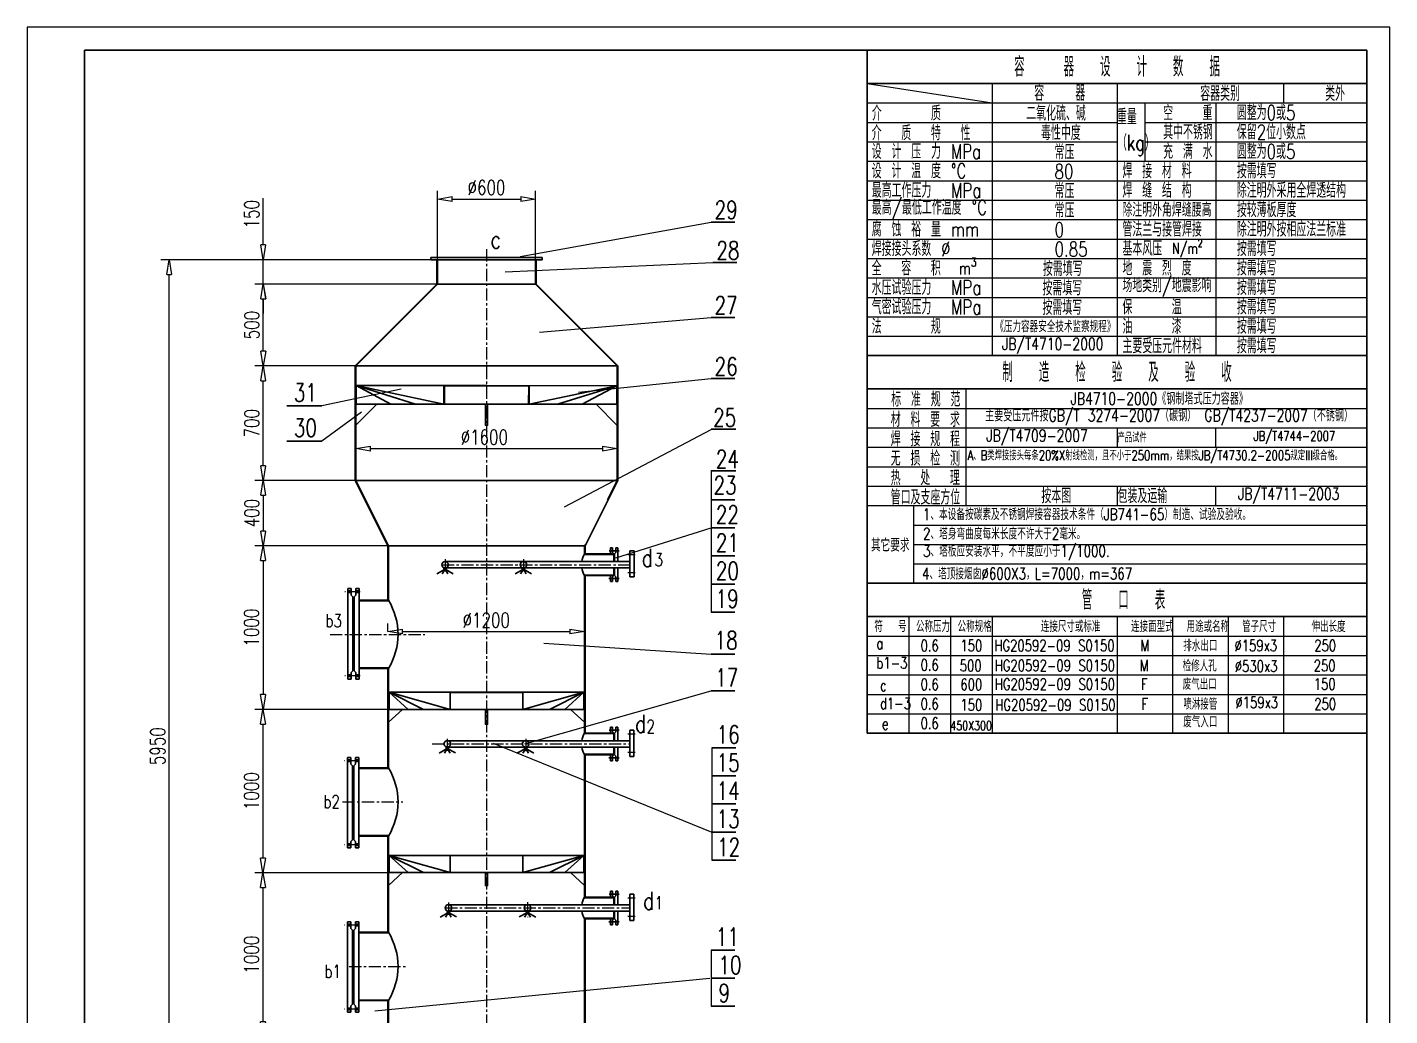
# Model space of a CAD drawing. Header units: inches. Extents: x -49906 to 274435, y 31852 to 49661.
# Drawn here: x 112765 to 121101, y 38021 to 44065 of the extents above; entities that cross this region are included whole.
import ezdxf
from ezdxf.enums import TextEntityAlignment as Align

# ---------------------------------------------------------------- set-up
doc = ezdxf.new("R2010")
doc.units = ezdxf.units.IN
doc.header["$LTSCALE"] = 60
doc.header["$MEASUREMENT"] = 0
doc.linetypes.add('CENTER', pattern=[2, 1.25, -0.25, 0.25, -0.25])
for name, color, linetype in [('cen', 1, 'CENTER'), ('文字', 3, 'Continuous'), ('细实线', 7, 'Continuous')]:
    doc.layers.add(name, color=color, linetype=linetype)
doc.layers.add('粗实线', color=7, linetype='Continuous', lineweight=30)
doc.styles.get("Standard").update_dxf_attribs({"font": 'txt.shx', "width": 0.75, "bigfont": 'hztxt.shx'})
doc.styles.add('中文', font='txt.shx', dxfattribs={"width": 0.75, "bigfont": 'gbcbig.shx'})
doc.dimstyles.new('ST1-1', dxfattribs={"dimtxt": 90, "dimasz": 90, "dimexe": 50, "dimexo": 0, "dimgap": 25, "dimtad": 1, "dimtxsty": 'Standard', "dimblk": 'CLOSEDBLANK', "dimcen": 3, "dimadec": 0, "dimazin": 0, "dimtfac": 1, "dimtmove": 0, "dimatfit": 3, "dimfxl": 1, "dimarcsym": 1})

# ---------------------------------------------------------------- blocks, each defined once
blk = doc.blocks.new('_CLOSEDBLANK')
at = {"color": 0, "linetype": 'ByBlock'}
for p, q in [((-1, 0.167), (0, 0)), ((-1, 0.167), (-1, -0.167)), ((0, 0), (-1, -0.167))]:
    blk.add_line(p, q, dxfattribs=at)
blk = doc.blocks.new('*D313')
at = {"layer": 'Defpoints', "color": 0}
for p in [(114207.9, 42644.1), (115274.5, 42644.1), (115274.5, 42494.1)]:
    blk.add_point(p, dxfattribs=at)
at = {"layer": '细实线', "color": 0, "lineweight": -2}
for p, q in [((114207.9, 42734.1), (114207.9, 43020.4)), ((115274.5, 42644.1), (114157.9, 42644.1)), ((114207.9, 42494.1), (114207.9, 42644.1)), ((115274.5, 42494.1), (114157.9, 42494.1)), ((114207.9, 42404.1), (114207.9, 42314.1))]:
    blk.add_line(p, q, dxfattribs=at)
at = {"layer": '细实线', "color": 0, "lineweight": -2, "xscale": 90, "yscale": 90, "zscale": 90}
for p, rotation in [((114207.9, 42644.1), 270), ((114207.9, 42494.1), 90)]:
    blk.add_blockref('_CLOSEDBLANK', p, dxfattribs=dict(at, rotation=rotation))
at = {"layer": '细实线', "color": 0, "insert": (114137.9, 42922.3), "char_height": 90, "attachment_point": 5, "rotation": 90, "style": '中文'}
blk.add_mtext('150', dxfattribs=at)
blk = doc.blocks.new('*D314')
at = {"layer": 'Defpoints', "color": 0}
for p in [(114208.1, 41994.1), (114774.5, 41994.1), (114774.5, 41294.1)]:
    blk.add_point(p, dxfattribs=at)
at = {"layer": '细实线', "color": 0, "lineweight": -2}
for p, q in [((114774.5, 41994.1), (114158.1, 41994.1)), ((114208.1, 41384.1), (114208.1, 41904.1)), ((114774.5, 41294.1), (114158.1, 41294.1))]:
    blk.add_line(p, q, dxfattribs=at)
at = {"layer": '细实线', "color": 0, "lineweight": -2, "xscale": 90, "yscale": 90, "zscale": 90}
for p, rotation in [((114208.1, 41994.1), 90), ((114208.1, 41294.1), 270)]:
    blk.add_blockref('_CLOSEDBLANK', p, dxfattribs=dict(at, rotation=rotation))
at = {"layer": '细实线', "color": 0, "insert": (114138.1, 41644.1), "char_height": 90, "attachment_point": 5, "rotation": 90, "style": '中文'}
blk.add_mtext('700', dxfattribs=at)
blk = doc.blocks.new('*D315')
at = {"layer": 'Defpoints', "color": 0}
for p in [(114974.5, 40894.1), (114207.4, 39894.1), (114974.5, 39894.1)]:
    blk.add_point(p, dxfattribs=at)
at = {"layer": '细实线', "color": 0, "lineweight": -2}
for p, q in [((114974.5, 40894.1), (114157.4, 40894.1)), ((114207.4, 40804.1), (114207.4, 39984.1)), ((114974.5, 39894.1), (114157.4, 39894.1))]:
    blk.add_line(p, q, dxfattribs=at)
at = {"layer": '细实线', "color": 0, "lineweight": -2, "xscale": 90, "yscale": 90, "zscale": 90}
for p, rotation in [((114207.4, 40894.1), 90), ((114207.4, 39894.1), 270)]:
    blk.add_blockref('_CLOSEDBLANK', p, dxfattribs=dict(at, rotation=rotation))
at = {"layer": '细实线', "color": 0, "insert": (114137.4, 40394.1), "char_height": 90, "attachment_point": 5, "rotation": 90, "style": '中文'}
blk.add_mtext('1000', dxfattribs=at)
blk = doc.blocks.new('*D293')
at = {"layer": 'Defpoints', "color": 0}
for p in [(114774.5, 41294.1), (114208.1, 40894.1), (114774.5, 40894.1)]:
    blk.add_point(p, dxfattribs=at)
at = {"layer": '细实线', "color": 0, "lineweight": -2}
for p, q in [((114774.5, 41294.1), (114158.1, 41294.1)), ((114208.1, 41204.1), (114208.1, 40984.1)), ((114774.5, 40894.1), (114158.1, 40894.1))]:
    blk.add_line(p, q, dxfattribs=at)
at = {"layer": '细实线', "color": 0, "lineweight": -2, "xscale": 90, "yscale": 90, "zscale": 90}
for p, rotation in [((114208.1, 41294.1), 90), ((114208.1, 40894.1), 270)]:
    blk.add_blockref('_CLOSEDBLANK', p, dxfattribs=dict(at, rotation=rotation))
at = {"layer": '细实线', "color": 0, "insert": (114138.1, 41094.1), "char_height": 90, "attachment_point": 5, "rotation": 90, "style": '中文'}
blk.add_mtext('400', dxfattribs=at)
blk = doc.blocks.new('*D294')
at = {"layer": 'Defpoints', "color": 0}
for p in [(114208.6, 42494.1), (115274.5, 42494.1), (114774.5, 41994.1)]:
    blk.add_point(p, dxfattribs=at)
at = {"layer": '细实线', "color": 0, "lineweight": -2}
for p, q in [((115274.5, 42494.1), (114158.6, 42494.1)), ((114208.6, 42084.1), (114208.6, 42404.1)), ((114774.5, 41994.1), (114158.6, 41994.1))]:
    blk.add_line(p, q, dxfattribs=at)
at = {"layer": '细实线', "color": 0, "lineweight": -2, "xscale": 90, "yscale": 90, "zscale": 90}
for p, rotation in [((114208.6, 42494.1), 90), ((114208.6, 41994.1), 270)]:
    blk.add_blockref('_CLOSEDBLANK', p, dxfattribs=dict(at, rotation=rotation))
at = {"layer": '细实线', "color": 0, "insert": (114138.6, 42244.1), "char_height": 90, "attachment_point": 5, "rotation": 90, "style": '中文'}
blk.add_mtext('500', dxfattribs=at)
blk = doc.blocks.new('*D316')
at = {"layer": 'Defpoints', "color": 0}
for p in [(114974.5, 39894.1), (114206.9, 38894.1), (114974.5, 38894.1)]:
    blk.add_point(p, dxfattribs=at)
at = {"layer": '细实线', "color": 0, "lineweight": -2}
for p, q in [((114974.5, 39894.1), (114156.9, 39894.1)), ((114206.9, 39804.1), (114206.9, 38984.1)), ((114974.5, 38894.1), (114156.9, 38894.1))]:
    blk.add_line(p, q, dxfattribs=at)
at = {"layer": '细实线', "color": 0, "lineweight": -2, "xscale": 90, "yscale": 90, "zscale": 90}
for p, rotation in [((114206.9, 39894.1), 90), ((114206.9, 38894.1), 270)]:
    blk.add_blockref('_CLOSEDBLANK', p, dxfattribs=dict(at, rotation=rotation))
at = {"layer": '细实线', "color": 0, "insert": (114136.9, 39394.1), "char_height": 90, "attachment_point": 5, "rotation": 90, "style": '中文'}
blk.add_mtext('1000', dxfattribs=at)
blk = doc.blocks.new('*D295')
at = {"layer": 'Defpoints', "color": 0}
for p in [(114974.5, 38894.1), (114206.9, 37894.1), (114206.9, 37894.1)]:
    blk.add_point(p, dxfattribs=at)
at = {"layer": '细实线', "color": 0, "lineweight": -2}
for p, q in [((114974.5, 38894.1), (114156.9, 38894.1)), ((114206.9, 38804.1), (114206.9, 37984.1)), ((114206.9, 37894.1), (114156.9, 37894.1))]:
    blk.add_line(p, q, dxfattribs=at)
at = {"layer": '细实线', "color": 0, "lineweight": -2, "xscale": 90, "yscale": 90, "zscale": 90}
for p, rotation in [((114206.9, 38894.1), 90), ((114206.9, 37894.1), 270)]:
    blk.add_blockref('_CLOSEDBLANK', p, dxfattribs=dict(at, rotation=rotation))
at = {"layer": '细实线', "color": 0, "insert": (114136.9, 38394.1), "char_height": 90, "attachment_point": 5, "rotation": 90, "style": '中文'}
blk.add_mtext('1000', dxfattribs=at)
blk = doc.blocks.new('*D297')
at = {"layer": 'Defpoints', "color": 0}
for p in [(113632.8, 42644.1), (114974.5, 42644.1), (114974.5, 36694.1)]:
    blk.add_point(p, dxfattribs=at)
at = {"layer": '细实线', "color": 0, "lineweight": -2}
for p, q in [((114974.5, 42644.1), (113582.8, 42644.1)), ((113632.8, 36784.1), (113632.8, 42554.1)), ((114974.5, 36694.1), (113582.8, 36694.1))]:
    blk.add_line(p, q, dxfattribs=at)
at = {"layer": '细实线', "color": 0, "lineweight": -2, "xscale": 90, "yscale": 90, "zscale": 90}
for p, rotation in [((113632.8, 42644.1), 90), ((113632.8, 36694.1), 270)]:
    blk.add_blockref('_CLOSEDBLANK', p, dxfattribs=dict(at, rotation=rotation))
at = {"layer": '细实线', "color": 0, "insert": (113562.8, 39669.1), "char_height": 90, "attachment_point": 5, "rotation": 90, "style": '中文'}
blk.add_mtext('5950', dxfattribs=at)
blk = doc.blocks.new('*D310')
at = {"layer": 'Defpoints', "color": 0}
for p in [(115874.5, 43014.8), (115274.5, 42494.1), (115874.5, 42494.1)]:
    blk.add_point(p, dxfattribs=at)
at = {"layer": '细实线', "color": 0, "lineweight": -2}
for p, q in [((115274.5, 42494.1), (115274.5, 43064.8)), ((115364.5, 43014.8), (115784.5, 43014.8)), ((115874.5, 42494.1), (115874.5, 43064.8))]:
    blk.add_line(p, q, dxfattribs=at)
at = {"layer": '细实线', "color": 0, "lineweight": -2, "xscale": 90, "yscale": 90, "zscale": 90, "rotation": 180}
blk.add_blockref('_CLOSEDBLANK', (115274.5, 43014.8), dxfattribs=at)
at = {"layer": '细实线', "color": 0, "lineweight": -2, "xscale": 90, "yscale": 90, "zscale": 90}
blk.add_blockref('_CLOSEDBLANK', (115874.5, 43014.8), dxfattribs=at)
at = {"layer": '细实线', "color": 0, "insert": (115574.5, 43084.8), "char_height": 90, "attachment_point": 5, "style": '中文'}
blk.add_mtext('%%C600', dxfattribs=at)
blk = doc.blocks.new('*D311')
at = {"layer": 'Defpoints', "color": 0}
for p in [(114774.5, 41994.1), (116374.5, 41994.1), (116374.5, 41489)]:
    blk.add_point(p, dxfattribs=at)
at = {"layer": '细实线', "color": 0, "lineweight": -2}
for p, q in [((114774.5, 41994.1), (114774.5, 41439)), ((116374.5, 41994.1), (116374.5, 41439)), ((114864.5, 41489), (116284.5, 41489))]:
    blk.add_line(p, q, dxfattribs=at)
at = {"layer": '细实线', "color": 0, "lineweight": -2, "xscale": 90, "yscale": 90, "zscale": 90, "rotation": 180}
blk.add_blockref('_CLOSEDBLANK', (114774.5, 41489), dxfattribs=at)
at = {"layer": '细实线', "color": 0, "lineweight": -2, "xscale": 90, "yscale": 90, "zscale": 90}
blk.add_blockref('_CLOSEDBLANK', (116374.5, 41489), dxfattribs=at)
at = {"layer": '细实线', "color": 0, "insert": (115561.2, 41559), "char_height": 90, "attachment_point": 5, "style": '中文'}
blk.add_mtext('%%C1600', dxfattribs=at)
blk = doc.blocks.new('*D292')
at = {"layer": 'Defpoints', "color": 0}
for p in [(114971.5, 40370.1), (116174.5, 40370.1), (116174.5, 40213.6)]:
    blk.add_point(p, dxfattribs=at)
at = {"layer": '细实线', "color": 0, "lineweight": -2}
for p, q in [((114971.5, 40370.1), (114971.5, 40420.1)), ((115061.5, 40370.1), (116084.5, 40370.1)), ((116174.5, 40213.6), (116174.5, 40420.1))]:
    blk.add_line(p, q, dxfattribs=at)
at = {"layer": '细实线', "color": 0, "lineweight": -2, "xscale": 90, "yscale": 90, "zscale": 90, "rotation": 180}
blk.add_blockref('_CLOSEDBLANK', (114971.5, 40370.1), dxfattribs=at)
at = {"layer": '细实线', "color": 0, "lineweight": -2, "xscale": 90, "yscale": 90, "zscale": 90}
blk.add_blockref('_CLOSEDBLANK', (116174.5, 40370.1), dxfattribs=at)
at = {"layer": '细实线', "color": 0, "insert": (115573, 40440.1), "char_height": 90, "attachment_point": 5, "style": '中文'}
blk.add_mtext('%%C1200', dxfattribs=at)

msp = doc.modelspace()

# ---------------------------------------------------------------- linework, layer by layer
at = {"layer": 'cen'}
for p, q in [((115574.46, 42708.527), (115574.46, 36614.34)), ((115300.714, 40778.781), (116449.424, 40778.781)), ((115320.714, 40812.051), (115320.714, 40722.715)), ((115800.035, 40813.519), (115800.035, 40722.715)), ((116484.686, 40839.525), (116439.929, 40839.525)), ((116484.686, 40728.248), (116439.929, 40728.248)), ((114800.882, 40613.053), (114707.951, 40613.053)), ((114617.142, 40352.539), (115196.819, 40352.539)), ((114800.882, 40099.486), (114707.951, 40099.486)), ((115242.909, 39682.623), (116449.424, 39682.623)), ((115334.8, 39714.681), (115334.8, 39626.557)), ((115814.121, 39714.306), (115814.121, 39626.557)), ((116483.718, 39741.803), (116438.961, 39741.803)), ((116483.718, 39630.526), (116438.961, 39630.526)), ((114798.515, 39580.028), (114705.583, 39580.028)), ((114692.634, 39327.879), (115062.82, 39327.879)), ((114798.515, 39066.461), (114705.583, 39066.461)), ((115321.148, 38679.623), (116449.424, 38679.623)), ((115341.148, 38713.203), (115341.148, 38623.557)), ((115826.034, 38714.802), (115826.034, 38623.557)), ((116483.869, 38738.951), (116439.112, 38738.951)), ((116483.869, 38627.674), (116439.112, 38627.674)), ((114798.225, 38575.051), (114705.294, 38575.051)), ((114733.838, 38322.216), (115090.325, 38322.216)), ((114798.225, 38061.485), (114705.294, 38061.485))]:
    msp.add_line(p, q, dxfattribs=at)
at = {"layer": '文字'}
for p, q in [((120450.82, 43721.344), (120450.82, 43599.087)), ((119601.808, 43599.087), (119601.808, 43245.898)), ((119601.808, 43483.621), (120960.227, 43483.621)), ((119601.808, 43364.759), (120960.227, 43364.759)), ((118506.542, 41853.519), (118506.542, 41140.349))]:
    msp.add_line(p, q, dxfattribs=at)
msp.add_lwpolyline([(112764.809, 44065.44), (112764.809, 32263.477), (121100.56, 32263.477), (121100.56, 44065.44)], close=True, dxfattribs=at)
at = {"layer": '粗实线'}
for p, q in [((117903.785, 43925.107), (117903.785, 39747.97)), ((117903.785, 43925.107), (120960.227, 43925.107)), ((117903.785, 43721.344), (120960.227, 43721.344)), ((116949.171, 42874.157), (117094.171, 42874.157)), ((115914.46, 42658.135), (115234.46, 42658.135)), ((115234.46, 42658.135), (115234.46, 42644.135)), ((115914.46, 42644.135), (115234.46, 42644.135)), ((115271.46, 42495.378), (115271.46, 42644.135)), ((115274.46, 42494.135), (115274.46, 42644.135)), ((115874.46, 42494.135), (115874.46, 42644.135)), ((115877.46, 42495.378), (115877.46, 42644.135)), ((115914.46, 42658.135), (115914.46, 42644.135)), ((116960.022, 42626.313), (117105.022, 42626.313)), ((115271.46, 42495.378), (114771.46, 41995.378)), ((115274.46, 42494.135), (114774.46, 41994.135)), ((115274.46, 42494.135), (115874.46, 42494.135)), ((115874.46, 42494.135), (116374.46, 41994.135)), ((115877.46, 42495.378), (116377.46, 41995.378)), ((116949.171, 42290.616), (117094.171, 42290.616)), ((117903.785, 42057.281), (120960.227, 42057.281)), ((114771.46, 41995.378), (114771.46, 41293.427)), ((114774.46, 41994.135), (116374.46, 41994.135)), ((114774.46, 41994.135), (114774.46, 41294.135)), ((116374.46, 41994.135), (116374.46, 41294.135)), ((116377.46, 41995.378), (116377.46, 41293.427)), ((114777.684, 41874.614), (114777.684, 41761.43)), ((114777.684, 41874.614), (114988.63, 41761.43)), ((114777.684, 41874.614), (115140.403, 41761.43)), ((115313.82, 41761.43), (114777.684, 41874.614)), ((115313.82, 41874.614), (115313.82, 41761.43)), ((115316.626, 41761.43), (115316.626, 41874.614)), ((115316.626, 41872.134), (115574.58, 41872.134)), ((115832.534, 41871.575), (115574.58, 41872.134)), ((115832.295, 41760.871), (115832.54, 41874.055)), ((115835.345, 41874.049), (115835.1, 41760.865)), ((115835.1, 41760.865), (116371.481, 41872.887)), ((116371.481, 41872.887), (116008.517, 41760.489)), ((116371.481, 41872.887), (116160.289, 41760.16)), ((116371.481, 41872.887), (116371.235, 41759.703)), ((116949.171, 41916.529), (117094.171, 41916.529)), ((117903.785, 41853.519), (120960.227, 41853.519)), ((114567.204, 41750.32), (114353.634, 41750.32)), ((114774.46, 41631.769), (114903.014, 41761.43)), ((116374.177, 41630.036), (116245.906, 41759.974)), ((116949.171, 41607.297), (117099.706, 41607.297)), ((114567.204, 41534.768), (114353.634, 41534.768)), ((116949.171, 41353.41), (117099.706, 41353.41)), ((114771.777, 41292.794), (114771.46, 41293.427)), ((114771.777, 41292.794), (114971.46, 40893.427)), ((114774.46, 41294.135), (116374.46, 41294.135)), ((114774.46, 41294.135), (114974.46, 40894.135)), ((116377.144, 41292.794), (116177.46, 40893.427)), ((116374.46, 41294.135), (116314.917, 41175.049)), ((116949.171, 41176.156), (117094.171, 41176.156)), ((116949.171, 41004.238), (117094.171, 41004.238)), ((114971.46, 40893.427), (114971.46, 40561.25)), ((114974.46, 40894.135), (116174.46, 40894.135)), ((114974.46, 40894.135), (114974.46, 40894.135)), ((114974.46, 40894.135), (114974.46, 40894.135)), ((114974.46, 40894.135), (114974.46, 40561.25)), ((116177.46, 40900.135), (116174.46, 40894.135)), ((116174.46, 40894.135), (116174.46, 40844.758)), ((116177.46, 40900.135), (116177.46, 40844.758)), ((116325.774, 40863.753), (116385.219, 40863.753)), ((116333.509, 40882.431), (116333.509, 40844.758)), ((116345.123, 40882.431), (116333.509, 40882.431)), ((116345.123, 40853.824), (116345.123, 40882.431)), ((116353.499, 40844.758), (116345.123, 40853.824)), ((116357.47, 40844.758), (116365.846, 40853.824)), ((116365.846, 40882.431), (116377.46, 40882.431)), ((116365.846, 40853.824), (116365.846, 40882.431)), ((116377.46, 40882.431), (116377.46, 40798.781)), ((116452.362, 40863.886), (116452.362, 40808.886)), ((116477.227, 40863.886), (116452.362, 40863.886)), ((116477.227, 40808.886), (116477.227, 40863.886)), ((116477.227, 40808.886), (116477.227, 40863.886)), ((115320.714, 40798.781), (115978.84, 40798.781)), ((115697.575, 40798.781), (116449.424, 40798.781)), ((116172.651, 40841.758), (116353.499, 40841.758)), ((116174.46, 40844.758), (116353.499, 40844.758)), ((116353.499, 40798.781), (116353.499, 40844.758)), ((116357.47, 40798.781), (116357.47, 40844.758)), ((116452.362, 40808.886), (116452.362, 40703.886)), ((116477.227, 40808.886), (116477.227, 40838.403)), ((116477.227, 40808.886), (116477.227, 40838.403)), ((116477.227, 40703.886), (116477.227, 40808.886)), ((116949.171, 40832.319), (117094.171, 40832.319)), ((115320.714, 40751.347), (115270.535, 40722.775)), ((115320.714, 40751.347), (115303.212, 40722.775)), ((115313.557, 40758.781), (115978.84, 40758.781)), ((115320.714, 40751.347), (115338.809, 40723.146)), ((115320.714, 40751.347), (115371.478, 40723.828)), ((115704.732, 40758.781), (116449.424, 40758.781)), ((115800.035, 40751.347), (115749.271, 40723.828)), ((115800.035, 40751.347), (115781.94, 40723.146)), ((115800.035, 40751.347), (115817.538, 40722.775)), ((115800.035, 40751.347), (115850.214, 40722.775)), ((116172.651, 40715.804), (116353.499, 40715.804)), ((116174.46, 40712.804), (116174.46, 39748.6)), ((116174.46, 40712.804), (116353.499, 40712.804)), ((116177.46, 40712.804), (116177.46, 39748.6)), ((116322.322, 40693.808), (116386.044, 40693.808)), ((116333.509, 40675.13), (116333.509, 40712.804)), ((116353.499, 40712.804), (116345.123, 40703.738)), ((116345.123, 40703.738), (116345.123, 40675.13)), ((116353.499, 40758.781), (116353.499, 40712.804)), ((116357.47, 40758.781), (116357.47, 40712.804)), ((116357.47, 40712.804), (116365.846, 40703.738)), ((116365.846, 40703.738), (116365.846, 40675.13)), ((116377.46, 40675.13), (116377.46, 40758.781)), ((116477.227, 40703.886), (116452.362, 40703.886)), ((114726.663, 40632.697), (114726.663, 40376.519)), ((114746.803, 40632.697), (114726.663, 40632.697)), ((114746.803, 40618.115), (114726.663, 40618.115)), ((114746.803, 40607.99), (114726.663, 40607.99)), ((114746.803, 40592.803), (114746.803, 40632.697)), ((114775.042, 40592.803), (114775.042, 40632.697)), ((114775.042, 40632.697), (114795.183, 40632.697)), ((114775.042, 40618.115), (114795.183, 40618.115)), ((114775.042, 40607.99), (114795.183, 40607.99)), ((114795.183, 40632.697), (114795.183, 40133.519)), ((116345.123, 40675.13), (116333.509, 40675.13)), ((116365.846, 40675.13), (116377.46, 40675.13)), ((116949.171, 40660.401), (117094.171, 40660.401)), ((117903.785, 40664.903), (120960.227, 40664.903)), ((114746.803, 40592.803), (114756.928, 40582.678)), ((114756.928, 40376.519), (114756.928, 40582.678)), ((114775.042, 40592.803), (114764.917, 40582.678)), ((114764.917, 40376.519), (114764.917, 40582.678)), ((114764.917, 40129.861), (114764.917, 40558.769)), ((114797.827, 40561.25), (114974.46, 40561.25)), ((114797.827, 40558.25), (114976.277, 40558.25)), ((114726.663, 40454.309), (114726.663, 40079.842)), ((114756.928, 40129.861), (114756.928, 40445.703)), ((116949.171, 40488.483), (117094.171, 40488.483)), ((117903.785, 40461.14), (120960.227, 40461.14)), ((116949.171, 40232.345), (117094.171, 40232.345)), ((114726.663, 40133.519), (114726.663, 40079.842)), ((114746.803, 40104.549), (114726.663, 40104.549)), ((114746.803, 40119.736), (114756.928, 40129.861)), ((114746.803, 40079.842), (114746.803, 40119.736)), ((114775.042, 40119.736), (114764.917, 40129.861)), ((114775.042, 40079.842), (114775.042, 40119.736)), ((114775.042, 40104.549), (114795.183, 40104.549)), ((114795.183, 40133.519), (114795.183, 40079.842)), ((114795.183, 40133.519), (114795.183, 40079.842)), ((114797.827, 40147.274), (114976.277, 40147.274)), ((114797.827, 40144.274), (114974.46, 40144.274)), ((114971.46, 40144.274), (114971.46, 39536.367)), ((114974.46, 40144.274), (114974.46, 39536.367)), ((114746.803, 40094.424), (114726.663, 40094.424)), ((114746.803, 40079.842), (114726.663, 40079.842)), ((114775.042, 40094.424), (114795.183, 40094.424)), ((114775.042, 40079.842), (114795.183, 40079.842)), ((114978.783, 39894.135), (114978.783, 39998.718)), ((114978.783, 39998.718), (115094.233, 39894.135)), ((114978.783, 39998.718), (115189.615, 39894.135)), ((114978.783, 39998.718), (115352.801, 39894.135)), ((115352.347, 39894.135), (115352.347, 39998.718)), ((115352.801, 39998.718), (115352.801, 39894.135)), ((115352.801, 39998.195), (115574.46, 39998.195)), ((115796.119, 39998.195), (115574.46, 39998.195)), ((115796.119, 39998.718), (115796.119, 39894.135)), ((116170.138, 39998.718), (115796.119, 39894.135)), ((115796.574, 39894.135), (115796.574, 39998.718)), ((116170.138, 39998.718), (115959.306, 39894.135)), ((116170.138, 39998.718), (116054.688, 39894.135)), ((116170.138, 39894.135), (116170.138, 39998.718)), ((116949.171, 40006.58), (117094.171, 40006.58)), ((114974.46, 39814.918), (115061.187, 39894.135)), ((114978.783, 39894.135), (115574.46, 39894.135)), ((116170.138, 39894.135), (115574.46, 39894.135)), ((116174.46, 39814.918), (116087.734, 39894.135)), ((116325.774, 39767.595), (116385.219, 39767.595)), ((116333.509, 39786.273), (116333.509, 39748.6)), ((116345.123, 39786.273), (116333.509, 39786.273)), ((116345.123, 39757.666), (116345.123, 39786.273)), ((116365.846, 39786.273), (116377.46, 39786.273)), ((116365.846, 39757.666), (116365.846, 39786.273)), ((116377.46, 39786.273), (116377.46, 39702.623)), ((116451.393, 39766.165), (116451.393, 39711.165)), ((116476.258, 39766.165), (116451.393, 39766.165)), ((116476.258, 39711.165), (116476.258, 39766.165)), ((116476.258, 39711.165), (116476.258, 39766.165)), ((115334.8, 39702.623), (115978.84, 39702.623)), ((115875.216, 39702.623), (116449.424, 39702.623)), ((116172.651, 39745.6), (116353.499, 39745.6)), ((116174.46, 39748.6), (116353.499, 39748.6)), ((116353.499, 39748.6), (116345.123, 39757.666)), ((116353.499, 39702.623), (116353.499, 39748.6)), ((116357.47, 39748.6), (116365.846, 39757.666)), ((116357.47, 39702.623), (116357.47, 39748.6)), ((116451.393, 39711.165), (116451.393, 39606.165)), ((116476.258, 39711.165), (116476.258, 39740.681)), ((116476.258, 39711.165), (116476.258, 39740.681)), ((116476.258, 39606.165), (116476.258, 39711.165)), ((117903.785, 39747.97), (120960.227, 39747.97)), ((120960.227, 39747.97), (117903.785, 39747.97)), ((114724.295, 39599.672), (114724.295, 39343.495)), ((114744.436, 39599.672), (114724.295, 39599.672)), ((114744.436, 39559.778), (114744.436, 39599.672)), ((114772.675, 39559.778), (114772.675, 39599.672)), ((114772.675, 39599.672), (114792.815, 39599.672)), ((114792.815, 39599.672), (114792.815, 39100.495)), ((115334.8, 39655.189), (115284.621, 39626.617)), ((115334.8, 39655.189), (115317.297, 39626.617)), ((115327.643, 39662.623), (115978.84, 39662.623)), ((115334.8, 39655.189), (115352.895, 39626.988)), ((115334.8, 39655.189), (115385.564, 39627.67)), ((115814.121, 39655.189), (115763.357, 39627.67)), ((115814.121, 39655.189), (115796.026, 39626.988)), ((115814.121, 39655.189), (115831.623, 39626.617)), ((115814.121, 39655.189), (115864.3, 39626.617)), ((115821.278, 39662.623), (116449.424, 39662.623)), ((116172.651, 39619.646), (116353.499, 39619.646)), ((116174.46, 39616.646), (116174.46, 38745.6)), ((116174.46, 39616.646), (116353.499, 39616.646)), ((116177.46, 39616.646), (116177.46, 38745.6)), ((116322.322, 39597.651), (116386.044, 39597.651)), ((116333.509, 39578.973), (116333.509, 39616.646)), ((116353.499, 39616.646), (116345.123, 39607.58)), ((116345.123, 39607.58), (116345.123, 39578.973)), ((116353.499, 39662.623), (116353.499, 39616.646)), ((116357.47, 39662.623), (116357.47, 39616.646)), ((116357.47, 39616.646), (116365.846, 39607.58)), ((116365.846, 39607.58), (116365.846, 39578.973)), ((116377.46, 39578.973), (116377.46, 39662.623)), ((116476.258, 39606.165), (116451.393, 39606.165)), ((116954.02, 39659.402), (117099.02, 39659.402)), ((114744.436, 39585.09), (114724.295, 39585.09)), ((114744.436, 39574.965), (114724.295, 39574.965)), ((114744.436, 39559.778), (114754.561, 39549.653)), ((114754.561, 39343.495), (114754.561, 39549.653)), ((114772.675, 39559.778), (114762.55, 39549.653)), ((114762.55, 39343.495), (114762.55, 39549.653)), ((114762.55, 39096.836), (114762.55, 39525.745)), ((114772.675, 39585.09), (114792.815, 39585.09)), ((114772.675, 39574.965), (114792.815, 39574.965)), ((114797.827, 39536.367), (114974.46, 39536.367)), ((114797.827, 39533.367), (114976.277, 39533.367)), ((116345.123, 39578.973), (116333.509, 39578.973)), ((116365.846, 39578.973), (116377.46, 39578.973)), ((116954.02, 39487.484), (117099.02, 39487.484)), ((114724.295, 39421.284), (114724.295, 39046.817)), ((114754.561, 39096.836), (114754.561, 39412.678)), ((116954.02, 39315.566), (117099.02, 39315.566)), ((114724.295, 39100.495), (114724.295, 39046.817)), ((114744.436, 39086.711), (114754.561, 39096.836)), ((114772.675, 39086.711), (114762.55, 39096.836)), ((114792.815, 39100.495), (114792.815, 39046.817)), ((114792.815, 39100.495), (114792.815, 39046.817)), ((114797.827, 39122.392), (114976.277, 39122.392)), ((114797.827, 39119.392), (114974.46, 39119.392)), ((114971.46, 39119.392), (114971.46, 38530.704)), ((114974.46, 39119.392), (114974.46, 38530.704)), ((116954.02, 39143.647), (117099.02, 39143.647)), ((114744.436, 39071.524), (114724.295, 39071.524)), ((114744.436, 39061.399), (114724.295, 39061.399)), ((114744.436, 39046.817), (114724.295, 39046.817)), ((114744.436, 39046.817), (114744.436, 39086.711)), ((114772.675, 39046.817), (114772.675, 39086.711)), ((114772.675, 39071.524), (114792.815, 39071.524)), ((114772.675, 39061.399), (114792.815, 39061.399)), ((114772.675, 39046.817), (114792.815, 39046.817)), ((114978.783, 38896.366), (114978.783, 39000.949)), ((114978.783, 39000.949), (115094.233, 38896.366)), ((114978.783, 39000.949), (115189.615, 38896.366)), ((114978.783, 39000.949), (115352.801, 38896.366)), ((115352.347, 38896.366), (115352.347, 39000.949)), ((115796.119, 39000.425), (115574.46, 39000.425)), ((115796.119, 39000.949), (115796.119, 38896.366)), ((116170.138, 39000.949), (115796.119, 38896.366)), ((115796.574, 38896.366), (115796.574, 39000.949)), ((116170.138, 39000.949), (115959.306, 38896.366)), ((116170.138, 39000.949), (116054.688, 38896.366)), ((116170.138, 38896.366), (116170.138, 39000.949)), ((116954.02, 38971.729), (117099.02, 38971.729)), ((114974.46, 38817.148), (115061.187, 38896.366)), ((114978.783, 38896.366), (115574.46, 38896.366)), ((116170.138, 38896.366), (115574.46, 38896.366)), ((116174.46, 38817.148), (116087.734, 38896.366)), ((116325.774, 38764.595), (116385.219, 38764.595)), ((116333.509, 38783.273), (116333.509, 38745.6)), ((116345.123, 38783.273), (116333.509, 38783.273)), ((116345.123, 38754.666), (116345.123, 38783.273)), ((116365.846, 38783.273), (116377.46, 38783.273)), ((116365.846, 38754.666), (116365.846, 38783.273)), ((116377.46, 38783.273), (116377.46, 38699.623)), ((116451.544, 38763.313), (116451.544, 38708.313)), ((116476.409, 38763.313), (116451.544, 38763.313)), ((116476.409, 38708.313), (116476.409, 38763.313)), ((116476.409, 38708.313), (116476.409, 38763.313)), ((115341.148, 38699.623), (115978.84, 38699.623)), ((115687.084, 38699.623), (116449.424, 38699.623)), ((116172.651, 38742.6), (116353.499, 38742.6)), ((116174.46, 38745.6), (116353.499, 38745.6)), ((116353.499, 38745.6), (116345.123, 38754.666)), ((116353.499, 38699.623), (116353.499, 38745.6)), ((116357.47, 38745.6), (116365.846, 38754.666)), ((116357.47, 38699.623), (116357.47, 38745.6)), ((116451.544, 38708.313), (116451.544, 38603.313)), ((116476.409, 38708.313), (116476.409, 38737.829)), ((116476.409, 38708.313), (116476.409, 38737.829)), ((116476.409, 38603.313), (116476.409, 38708.313)), ((114724.006, 38594.695), (114724.006, 38338.518)), ((114744.146, 38594.695), (114724.006, 38594.695)), ((114744.146, 38554.801), (114744.146, 38594.695)), ((114772.385, 38554.801), (114772.385, 38594.695)), ((114772.385, 38594.695), (114792.526, 38594.695)), ((114792.526, 38594.695), (114792.526, 38095.518)), ((115341.148, 38652.189), (115290.969, 38623.617)), ((115341.148, 38652.189), (115323.645, 38623.617)), ((115333.991, 38659.623), (115978.84, 38659.623)), ((115341.148, 38652.189), (115359.243, 38623.988)), ((115341.148, 38652.189), (115391.912, 38624.67)), ((115694.241, 38659.623), (116449.424, 38659.623)), ((115826.034, 38652.189), (115775.27, 38624.67)), ((115826.034, 38652.189), (115807.939, 38623.988)), ((115826.034, 38652.189), (115843.536, 38623.617)), ((115826.034, 38652.189), (115876.213, 38623.617)), ((116172.651, 38616.646), (116353.499, 38616.646)), ((116174.46, 38613.646), (116174.46, 36727.321)), ((116174.46, 38613.646), (116353.499, 38613.646)), ((116177.46, 38613.646), (116177.46, 36727.321)), ((116322.322, 38594.651), (116386.044, 38594.651)), ((116333.509, 38575.973), (116333.509, 38613.646)), ((116353.499, 38613.646), (116345.123, 38604.58)), ((116345.123, 38604.58), (116345.123, 38575.973)), ((116353.499, 38659.623), (116353.499, 38613.646)), ((116357.47, 38659.623), (116357.47, 38613.646)), ((116357.47, 38613.646), (116365.846, 38604.58)), ((116365.846, 38604.58), (116365.846, 38575.973)), ((116377.46, 38575.973), (116377.46, 38659.623)), ((116476.409, 38603.313), (116451.544, 38603.313)), ((114744.146, 38580.113), (114724.006, 38580.113)), ((114744.146, 38569.988), (114724.006, 38569.988)), ((114744.146, 38554.801), (114754.271, 38544.676)), ((114754.271, 38338.518), (114754.271, 38544.676)), ((114772.385, 38554.801), (114762.26, 38544.676)), ((114762.26, 38338.518), (114762.26, 38544.676)), ((114762.26, 38091.86), (114762.26, 38520.768)), ((114772.385, 38580.113), (114792.526, 38580.113)), ((114772.385, 38569.988), (114792.526, 38569.988)), ((114797.827, 38530.704), (114974.46, 38530.704)), ((114797.827, 38527.704), (114976.277, 38527.704)), ((116345.123, 38575.973), (116333.509, 38575.973)), ((116365.846, 38575.973), (116377.46, 38575.973)), ((114724.006, 38416.307), (114724.006, 38041.841)), ((114754.271, 38091.86), (114754.271, 38407.701)), ((116949.171, 38422.486), (117094.171, 38422.486)), ((116949.171, 38250.568), (117094.171, 38250.568)), ((114724.006, 38095.518), (114724.006, 38041.841)), ((114792.526, 38095.518), (114792.526, 38041.841)), ((114792.526, 38095.518), (114792.526, 38041.841)), ((114797.827, 38116.728), (114976.277, 38116.728)), ((114797.827, 38113.728), (114974.46, 38113.728)), ((114971.46, 38113.728), (114971.46, 37123.961)), ((114974.46, 38113.728), (114974.46, 36727.321)), ((114744.146, 38066.547), (114724.006, 38066.547)), ((114744.146, 38056.422), (114724.006, 38056.422)), ((114744.146, 38041.841), (114724.006, 38041.841)), ((114744.146, 38081.735), (114754.271, 38091.86)), ((114744.146, 38041.841), (114744.146, 38081.735)), ((114772.385, 38081.735), (114762.26, 38091.86)), ((114772.385, 38041.841), (114772.385, 38081.735)), ((114772.385, 38066.547), (114792.526, 38066.547)), ((114772.385, 38056.422), (114792.526, 38056.422)), ((114772.385, 38041.841), (114792.526, 38041.841)), ((116949.171, 38079.235), (117094.171, 38079.235))]:
    msp.add_line(p, q, dxfattribs=at)
msp.add_lwpolyline([(113115.64, 43925.107), (120960.227, 43925.107), (120960.227, 32403.809), (113115.64, 32403.809)], close=True, dxfattribs=at)
for points in [[(114777.684, 41874.614), (115574.46, 41874.614)], [(116371.481, 41872.887), (115574.706, 41874.614)], [(115574.46, 41761.43), (114777.684, 41761.43)], [(115574.46, 41631.769), (115567.883, 41631.798), (115568.445, 41761.443)], [(115574.46, 41761.43), (116371.235, 41759.703)], [(115574.46, 41631.769), (115581.038, 41631.769), (115581.038, 41761.415)], [(115327.274, 40759.887), (115327.274, 40751.347), (115313.557, 40751.347), (115313.557, 40760.105)], [(115793.476, 40759.887), (115793.476, 40751.347), (115807.192, 40751.347), (115807.192, 40760.105)], [(115574.46, 39998.718), (114978.783, 39998.718)], [(115574.46, 39998.718), (116170.138, 39998.718)], [(114978.783, 39894.135), (115574.46, 39894.135)], [(115574.46, 39802.708), (115567.883, 39802.737), (115568.279, 39894.135)], [(116170.138, 39894.135), (115574.46, 39894.135)], [(115574.46, 39802.708), (115581.038, 39802.708), (115581.038, 39894.135)], [(115341.359, 39663.729), (115341.359, 39655.189), (115327.643, 39655.189), (115327.643, 39663.947)], [(115807.561, 39663.729), (115807.561, 39655.189), (115821.278, 39655.189), (115821.278, 39663.947)], [(115574.46, 39000.949), (114978.783, 39000.949)], [(115574.46, 39000.949), (116170.138, 39000.949)], [(115574.46, 38816.455), (115567.883, 38816.483), (115568.229, 38896.366)], [(116170.138, 38896.366), (115574.46, 38896.366)], [(115574.46, 38816.455), (115581.038, 38816.455), (115581.038, 38896.366)], [(115347.707, 38660.729), (115347.707, 38652.189), (115333.991, 38652.189), (115333.991, 38660.947)], [(115819.475, 38660.729), (115819.475, 38652.189), (115833.191, 38652.189), (115833.191, 38660.947)]]:
    msp.add_lwpolyline(points, dxfattribs=at)
for centre in [(115320.714, 40778.781), (115800.035, 40778.781), (115334.8, 39682.623), (115814.121, 39682.623), (115341.148, 38679.623), (115826.034, 38679.623)]:
    msp.add_circle(centre, 20, dxfattribs=at)
for centre, radius, start, end in [((116280.449, 40778.781), 124.846, 148.0980078, 170.781636), ((116280.449, 40778.781), 124.846, 189.218364, 211.9019922), ((114633.578, 40352.762), 399.585, 328.5495515, 31.4504485), ((116280.449, 39682.623), 124.846, 148.0980078, 170.781636), ((116280.449, 39682.623), 124.846, 189.218364, 211.9019922), ((114633.578, 39327.879), 399.585, 328.5495515, 31.4504485), ((116280.449, 38679.623), 124.846, 148.0980078, 170.781636), ((116280.449, 38679.623), 124.846, 189.218364, 211.9019922), ((114633.578, 38322.216), 399.585, 328.5495515, 31.4504485)]:
    msp.add_arc(centre, radius, start, end, dxfattribs=at)
at = {"layer": '细实线'}
for p, q in [((117903.785, 43721.344), (118667.896, 43602.483)), ((118667.896, 43721.344), (118667.896, 42057.281)), ((119432.006, 43721.344), (119432.006, 42057.281)), ((117903.785, 43602.483), (120960.227, 43602.483)), ((120036.055, 43599.087), (120036.055, 42057.281)), ((117903.785, 43483.621), (119432.006, 43483.621)), ((117903.785, 43364.759), (119432.006, 43364.759)), ((117903.785, 43245.898), (120960.227, 43245.898)), ((117903.785, 43127.036), (120960.227, 43127.036)), ((117903.785, 43008.174), (120960.227, 43008.174)), ((115780.268, 42664.088), (116949.171, 42874.157)), ((117903.785, 42889.313), (120960.227, 42889.313)), ((117903.785, 42770.451), (120960.227, 42770.451)), ((115689.345, 42570.683), (116960.022, 42626.313)), ((117903.785, 42651.59), (120960.227, 42651.59)), ((117903.785, 42532.728), (120960.227, 42532.728)), ((117903.785, 42413.866), (120960.227, 42413.866)), ((115898.303, 42201.804), (116949.171, 42290.616)), ((117903.785, 42295.005), (120960.227, 42295.005)), ((117903.785, 42176.143), (120960.227, 42176.143)), ((115052.895, 41852.371), (114567.204, 41750.32)), ((116136.343, 41834.102), (116949.171, 41916.529)), ((114808.785, 41712.568), (114567.204, 41534.768)), ((117903.785, 41734.657), (120960.227, 41734.657)), ((116051.944, 41133.621), (116949.171, 41605.748)), ((117903.785, 41615.795), (120960.227, 41615.795)), ((119432.006, 41615.795), (119432.006, 41496.934)), ((120034.763, 41615.795), (120034.763, 41496.934)), ((117903.785, 41496.934), (120960.227, 41496.934)), ((116949.171, 41354.667), (116949.171, 41004.238)), ((117903.785, 41378.072), (120960.227, 41378.072)), ((117903.785, 41259.211), (120960.227, 41259.211)), ((119432.006, 41259.211), (119432.006, 41140.349)), ((120034.763, 41259.211), (120034.763, 41140.349)), ((117903.785, 41140.349), (120960.227, 41140.349)), ((118185.961, 41140.349), (118185.961, 40664.903)), ((118185.961, 41021.488), (120960.227, 41021.488)), ((116366.21, 40820.521), (116949.171, 41004.238)), ((116949.171, 41004.238), (116949.171, 40832.319)), ((118185.961, 40902.626), (120960.227, 40902.626)), ((116949.171, 40832.319), (116949.171, 40660.401)), ((118185.961, 40783.764), (120960.227, 40783.764)), ((116949.171, 40660.401), (116949.171, 40488.483)), ((118158.489, 40461.14), (118158.489, 39747.97)), ((118413.192, 40461.14), (118413.192, 39747.97)), ((118667.896, 40461.14), (118667.896, 39747.97)), ((119432.006, 40461.14), (119432.006, 39747.97)), ((119771.611, 40461.14), (119771.611, 39747.97)), ((120111.215, 40461.14), (120111.215, 39747.97)), ((120450.82, 40461.14), (120450.82, 39747.97)), ((115926.271, 40298.87), (116949.171, 40232.345)), ((117903.785, 40342.278), (120960.227, 40342.278)), ((117903.785, 40223.417), (120960.227, 40223.417)), ((117903.785, 40104.555), (120960.227, 40104.555)), ((115809.021, 39683.888), (116949.171, 40006.58)), ((117903.785, 39985.693), (120960.227, 39985.693)), ((117903.785, 39866.832), (120960.227, 39866.832)), ((115614.971, 39688.094), (116954.02, 39143.647)), ((116954.02, 39659.402), (116954.02, 39487.484)), ((116954.02, 39487.484), (116954.02, 39315.566)), ((116954.02, 39315.566), (116954.02, 39143.647)), ((116954.02, 39143.647), (116954.02, 38971.729)), ((116949.171, 38422.486), (116949.171, 38250.568)), ((114891.965, 38050.856), (116941.175, 38250.568)), ((116949.171, 38251.153), (116949.171, 38079.235))]:
    msp.add_line(p, q, dxfattribs=at)

# ---------------------------------------------------------------- texts
at = {"layer": '文字', "style": '中文', "width": 0.75}
for s, height, p in [('0.6', 69.3229, (118285.84, 40249.76)), ('150', 69.3229, (118540.544, 40249.76)), ('HG20592-09 S0150', 69.32292, (119049.951, 40249.76)), ('M', 69.323, (119601.808, 40249.76)), ('排水出口', 69.3229, (119941.413, 40249.76)), ('%%C159x3', 69.3229, (120281.018, 40249.76)), ('250', 69.3229, (120705.524, 40249.76)), ('0.6', 69.3229, (118285.84, 40130.899)), ('500', 69.3229, (118536.907, 40126.796)), ('HG20592-09 S0150', 69.32292, (119051.701, 40127.574)), ('M', 69.323, (119598.171, 40126.796)), ('检修人孔', 69.3229, (119937.776, 40126.796)), ('%%C530x3', 69.3229, (120283.23, 40123.741)), ('250', 69.3229, (120701.886, 40126.796)), ('0.6', 69.3229, (118285.84, 40012.037)), ('600', 69.3229, (118540.544, 40011.525)), ('HG20592-09 S0150', 69.32292, (119052.058, 40013.306)), ('F', 69.323, (119598.528, 40014.463)), ('废气出口', 69.3229, (119938.133, 40014.463)), ('150', 69.3229, (120702.243, 40014.463)), ('0.6', 69.3229, (118285.84, 39893.175)), ('150', 69.3229, (118540.544, 39886.693)), ('HG20592-09 S0150', 69.32292, (119055.338, 39886.486)), ('F', 69.323, (119601.808, 39892.323)), ('喷淋接管', 69.3229, (119941.413, 39892.323)), ('%%C159x3', 69.3229, (120286.867, 39901.871)), ('250', 69.3229, (120705.524, 39892.323)), ('废气入口', 69.3229, (119941.413, 39783.903)), ('0.6', 69.3229, (118285.84, 39774.314)), ('450X300', 56.5844, (118539.369, 39766.277))]:
    msp.add_text(s, height=height, dxfattribs=at).set_placement(p, align=Align.CENTER)
at = {"layer": '文字', "style": '中文'}
for s, insert, char_height, width, attachment_point in [('容   器  设  计  数  据', (119432.006, 43823.226), 118.86163, 3056.44185, 5), ('容   器', (118925.858, 43663.26), 95, 764.11046, 4), ('容器类别', (119941.413, 43660.215), 90, 764.11046, 4), ('类外', (120705.524, 43660.215), 90, 764.11046, 4), ('空   重', (119714.218, 43541.354), 90, 764.11046, 4), ('圆整为0或5', (120164.939, 43543.052), 90, 764.11046, 4), ('\\pi4.355;介     质', (117927.821, 43539.656), 90, 764.11046, 4), ('二氧化硫、碱', (118876.389, 43539.656), 90, 764.11046, 4), ('重量\\P（kg）', (119432.006, 43422.492), 95, 764.11046, 4), ('\\pi3.5;介  质  特  性', (117927.821, 43419.096), 90, 764.11046, 4), ('毒性中度', (118967.241, 43420.794), 90, 792.07069, 4), ('其中不锈钢', (119714.218, 43424.19), 90, 764.11046, 4), ('保留2位小数点', (120164.939, 43424.19), 90, 764.11046, 4), ('\\pi3.5;设 计 压 力 MPa', (117927.821, 43305.329), 90, 764.11046, 4), ('常压', (119049.951, 43301.933), 90, 764.11046, 4), ('充 满 水', (119714.218, 43305.329), 90, 764.11046, 4), ('圆整为0或5', (120164.939, 43305.329), 90, 764.11046, 4), ('\\pi3.5;设 计 温 度 {\\Ftxt,hztxts|c134;%%D}C', (117927.821, 43186.467), 90, 764.11046, 4), ('80', (119049.951, 43183.071), 90, 764.11046, 4), ('\\pi3.5;焊 接 材 料', (119461.581, 43186.467), 90, 764.11046, 4), ('按需填写', (120164.939, 43186.467), 90, 764.11046, 4), ('\\pi3.5;最高工作压力  MPa', (117927.821, 43067.605), 90, 764.11046, 4), ('常压', (119049.951, 43064.209), 90, 764.11046, 4), ('\\pi3.5;焊 缝 结 构', (119461.581, 43067.605), 90, 764.11046, 4), ('除注明外采用全焊透结构', (120164.939, 43067.605), 90, 764.11046, 4), ('\\pi3.5;最高/最低工作温度 {\\Ftxt,hztxts|c134;%%D}C', (117927.821, 42948.744), 90, 764.11046, 4), ('常压', (119049.951, 42945.348), 90, 764.11046, 4), ('\\pi3.306;除注明外角焊缝腰高', (119461.581, 42948.744), 85, 764.11046, 4), ('按较薄板厚度', (120164.939, 42948.744), 90, 764.11046, 4), ('\\pi3.5;腐 蚀 裕 量 mm', (117927.821, 42829.882), 90, 764.11046, 4), ('0', (119049.951, 42826.486), 90, 764.11046, 4), ('\\pi3.5;管法兰与接管焊接', (119461.581, 42829.882), 90, 764.11046, 4), ('除注明外按相应法兰标准', (120164.939, 42829.882), 90, 764.11046, 4), ('\\pi3.5;焊接接头系数 %%C', (117927.821, 42711.02), 90, 764.11046, 4), ('\\A1;\\pi3.5;基本风压 {\\H0.7368x;N/m\\H0.7x;\\S2^  ;\\H1.429x; }', (119461.581, 42707.52), 90, 764.11046, 4), ('按需填写', (120164.939, 42711.02), 90, 764.11046, 4), ('0.85', (119049.951, 42707.624), 90, 764.11046, 4), ('\\A1;\\pi3.5;全  容  积 {\\H0.8421x; m\\H0.7x;\\S3^   ;}', (117927.821, 42592.159), 90, 764.11046, 4), ('按需填写', (118978.274, 42588.763), 90, 764.11046, 4), ('\\pi3.5;地 震 烈 度', (119461.581, 42592.159), 90, 764.11046, 4), ('按需填写', (120164.939, 42592.159), 90, 764.11046, 4), ('\\pi3.5;水压试验压力  MPa', (117927.821, 42473.297), 90, 764.11046, 4), ('按需填写', (118975.816, 42469.901), 90, 764.11046, 4), ('\\pi3.306;场地类别/地震影响', (119461.581, 42473.297), 85, 764.11046, 4), ('按需填写', (120164.939, 42473.297), 90, 764.11046, 4), ('\\pi3.5;气密试验压力  MPa', (117927.821, 42354.436), 90, 764.11046, 4), ('按需填写', (118975.816, 42351.04), 90, 1131.70381, 4), ('\\pi3.5;保    温', (119461.581, 42354.436), 90, 764.11046, 4), ('按需填写', (120164.939, 42354.436), 90, 764.11046, 4), ('\\pi3.5;法     规', (117927.821, 42235.574), 90, 764.11046, 4), ('《压力容器安全技术监察规程》', (118687.295, 42235.574), 70, 1115.15909, 4), ('\\pi3.5;油    漆', (119461.581, 42235.574), 90, 764.11046, 4), ('按需填写', (120164.939, 42235.574), 90, 764.11046, 4), ('JB/T4710-2000', (118728.93, 42116.712), 73.94444, 2080.33151, 4), ('\\pi3.5;主要受压元件材料', (119461.581, 42116.712), 90, 764.11046, 4), ('按需填写', (120164.939, 42116.712), 90, 764.11046, 4), ('制  造  检  验  及  验  收', (119432.006, 41955.4), 118.86163, 3056.44185, 5), ('\\pi4.083;标 准 规 范', (118046.519, 41790.402), 90, 764.11046, 4), ('JB4710-2000《钢制塔式压力容器》', (119148.241, 41794.088), 73.94444, 2080.33151, 4), ('\\pi3.5;材 料 要 求', (118044, 41666.506), 90, 764.11046, 4), (' 主要受压元件按{\\C2;GB/T 3274-2007（碳钢） GB/T4237-2007（不锈钢）}', (118575.616, 41679.435), 73.94444, 2700.98722, 4), ('\\pi3.5;焊 接 规 程', (118044, 41547.645), 90, 764.11046, 4), ('JB/T4709-2007', (118632.761, 41556.365), 73.94444, 1100.6241, 4), (' JB/T4744-2007', (120497.495, 41556.365), 59.43081, 925.46402, 5), ('\\pi3.5;产品试件', (119432.006, 41556.365), 59.43081, 602.7569, 4), ('\\pi3.5;无 损 检 测', (118044, 41428.783), 90, 764.11046, 4), ('{\\H0.8114x; A、B类焊接接头每条20%X射线检测，且不小于250mm，结果按JB/T4730.2-2005规定III级合格。\\H1.761x; }', (118477.854, 41437.503), 73.94444, 2865.06874, 4), ('\\pi3.5;热  处  理', (118044, 41309.921), 90, 764.11046, 4), (' JB/T4711-2003', (120122.961, 41199.78), 73.94444, 764.11046, 4), ('\\pi3.5;管口及支座方位', (118044, 41191.06), 90, 764.11046, 4), ('按本图', (118969.274, 41199.78), 90, 764.11046, 4), ('\\pi3.5;包装及运输', (119432.006, 41199.78), 90, 764.11046, 4), ('1、本设备按碳素及不锈钢焊接容器技术条件（JB741-65）制造、试验及验收。', (118244.442, 41086.098), 70.73045, 2290.3176, 4), ('2、塔身弯曲度每米长度不许大于2毫米。\\P', (118245.334, 40968.158), 70.73045, 1760.26602, 4), ('其它要求', (118044.873, 40898.458), 78.566, 328.59388, 5), ('3、塔板应安装水平，不平度应小于1/1000.\\P', (118245.334, 40850.842), 70.73045, 1760.26602, 4), ('4、塔顶接烟囱∅600X3，L=7000，m=367', (118238.811, 40722.663), 70.73045, 1760.26602, 4), (' 管  口  表', (119432.006, 40563.021), 118.8616, 3056.44185, 5), ('符  号', (117947.528, 40401.709), 69.3229, 1114.41975, 4), ('公称压力', (118202.231, 40401.709), 69.3229, 1114.41975, 4), ('公称规格', (118456.935, 40401.709), 69.3229, 1114.41975, 4), ('连接尺寸或标准', (118966.342, 40401.709), 69.3229, 1114.41975, 4), ('连接面型式', (119518.199, 40401.709), 69.3229, 1114.41975, 4), ('用途或名称', (119857.804, 40401.709), 69.3229, 1114.41975, 4), ('管子尺寸', (120197.409, 40401.709), 69.3229, 1114.41975, 4), ('伸出长度', (120621.914, 40401.709), 69.3229, 1114.41975, 4), ('a', (117960.377, 40296.783), 69.323, 1114.41975, 4), ('b1-3', (117960.377, 40177.921), 69.3229, 1114.41975, 4), ('c', (117981.817, 40040.03), 69.323, 1114.41975, 4), ('d1-3', (117981.407, 39929.94), 69.3229, 1114.41975, 4), ('e', (117992.659, 39806.656), 73.508, 990.62556, 4)]:
    msp.add_mtext(s, dxfattribs=dict(at, insert=insert, char_height=char_height, width=width, attachment_point=attachment_point))
at = {"layer": '细实线', "style": '中文', "width": 0.75}
for s, height, p in [('29', 110, (116969.898, 42893.47)), ('c', 110, (115599.501, 42712.126)), ('28', 110, (116980.748, 42645.626)), ('27', 110, (116969.898, 42309.93)), ('26', 110, (116969.898, 41935.842)), ('31', 110, (114395.777, 41776.237)), ('25', 110, (116961.017, 41623.501)), ('30', 110, (114395.777, 41560.685)), ('24', 110, (116977.397, 41369.614)), ('23', 110, (116963.451, 41209.305)), ('22', 110, (116977.397, 41029.97)), ('21', 110, (116977.397, 40858.052)), ('d', 110, (116525.381, 40764.886)), ('3', 80, (116602.858, 40769.295)), ('20', 110, (116977.397, 40686.134)), ('19', 110, (116975.966, 40515.498)), ('b3', 80, (114589.373, 40396.213)), ('18', 110, (116969.898, 40261.468)), ('17', 110, (116973.85, 40033.182)), ('d', 110, (116484.415, 39750.652)), ('2', 80, (116553.621, 39749.547)), ('16', 110, (116982.246, 39685.135)), ('15', 110, (116982.246, 39513.217)), ('14', 110, (116982.246, 39341.298)), ('b2', 80, (114576.912, 39289.581)), ('13', 110, (116982.246, 39169.38)), ('12', 110, (116984.979, 38996.922)), ('d', 110, (116533.262, 38668.118)), ('1', 80, (116603.472, 38671.501)), ('11', 110, (116977.104, 38448.219)), ('10', 110, (116993.435, 38275.761)), ('b1', 80, (114583.999, 38251.811)), ('9', 110, (116993.435, 38104.428))]:
    msp.add_text(s, height=height, dxfattribs=at).set_placement(p)

# ---------------------------------------------------------------- dimensions: what is measured, and where the dimension line sits
at = {"layer": '细实线'}
for base, p1, p2, text, picture, middle in [((115874.46, 43014.832), (115274.46, 42494.135), (115874.46, 42494.135), '%%C600', '*D310', (115574.46, 43014.832)), ((116374.46, 41489.019), (114774.46, 41994.135), (116374.46, 41994.135), '%%C1600', '*D311', (115561.156, 41489.019))]:
    dim = msp.add_linear_dim(base=base, p1=p1, p2=p2, text=text, dimstyle='ST1-1', override={"dimtxsty": '中文'}, dxfattribs=at)
    dim.commit()
    dim.dimension.update_dxf_attribs({"geometry": picture, "text_midpoint": middle, "dimtype": 160})
for base, p1, p2, angle, picture, middle in [((114207.899, 42644.135), (115274.46, 42494.135), (115274.46, 42644.135), 270, '*D313', (114137.899, 42922.26)), ((113632.845, 42644.135), (114974.46, 36694.135), (114974.46, 42644.135), 90, '*D297', (113562.845, 39669.135)), ((114208.626, 42494.135), (114774.46, 41994.135), (115274.46, 42494.135), 90, '*D294', (114138.626, 42244.135)), ((114208.127, 41994.135), (114774.46, 41294.135), (114774.46, 41994.135), 270, '*D314', (114138.127, 41644.135)), ((114208.127, 40894.135), (114774.46, 41294.135), (114774.46, 40894.135), 90, '*D293', (114138.127, 41094.135)), ((114207.409, 39894.135), (114974.46, 40894.135), (114974.46, 39894.135), 90, '*D315', (114137.409, 40394.135)), ((114206.855, 38894.135), (114974.46, 39894.135), (114974.46, 38894.135), 90, '*D316', (114136.855, 39394.135)), ((114206.855, 37894.135), (114974.46, 38894.135), (114206.855, 37894.135), 90, '*D295', (114136.855, 38394.135))]:
    dim = msp.add_linear_dim(base=base, p1=p1, p2=p2, angle=angle, dimstyle='ST1-1', override={"dimtxsty": '中文'}, dxfattribs=at)
    dim.commit()
    dim.dimension.update_dxf_attribs({"geometry": picture, "text_midpoint": middle})
dim = msp.add_linear_dim(base=(116174.46, 40370.111), p1=(114971.46, 40370.111), p2=(116174.46, 40213.593), text='%%C1200', dimstyle='ST1-1', override={"dimtxsty": '中文'}, dxfattribs=at)
dim.commit()
dim.dimension.update_dxf_attribs({"geometry": '*D292', "text_midpoint": (115572.96, 40440.111)})

doc.saveas('drawing.dxf')
